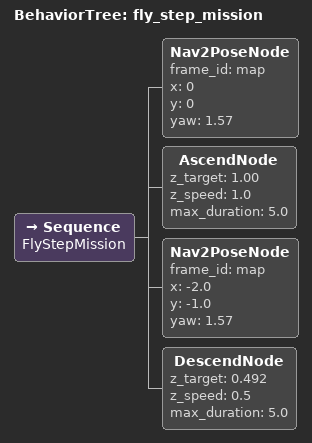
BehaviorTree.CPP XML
<?xml version="1.0" encoding="UTF-8"?>
<root BTCPP_format="4">
  <BehaviorTree ID="fly_step_mission">
    <Sequence name="FlyStepMission">

      <!-- 1. 地面导航到 A 点（在台阶前） -->
      <Nav2PoseNode
        frame_id="map"
        x="0"
        y="0"
        yaw="1.57" />

      <!-- 2. 受控上升：从当前 z 升到 z_up（略高于台阶） -->
      <AscendNode
        z_target="1.00"
        z_speed="1.0"
        max_duration="5.0" />

      <!-- 3. 在空中移动到 B 上方的平面位置 -->
      <Nav2PoseNode
        frame_id="map"
        x="-2.0"
        y="-1.0"
        yaw="1.57" />

      <!-- 4. 受控下降：从 z_up 降到平台高度 z_target -->
      <DescendNode
        z_target="0.492"
        z_speed="0.5"
        max_duration="5.0" />

    </Sequence>
  </BehaviorTree>
</root>
